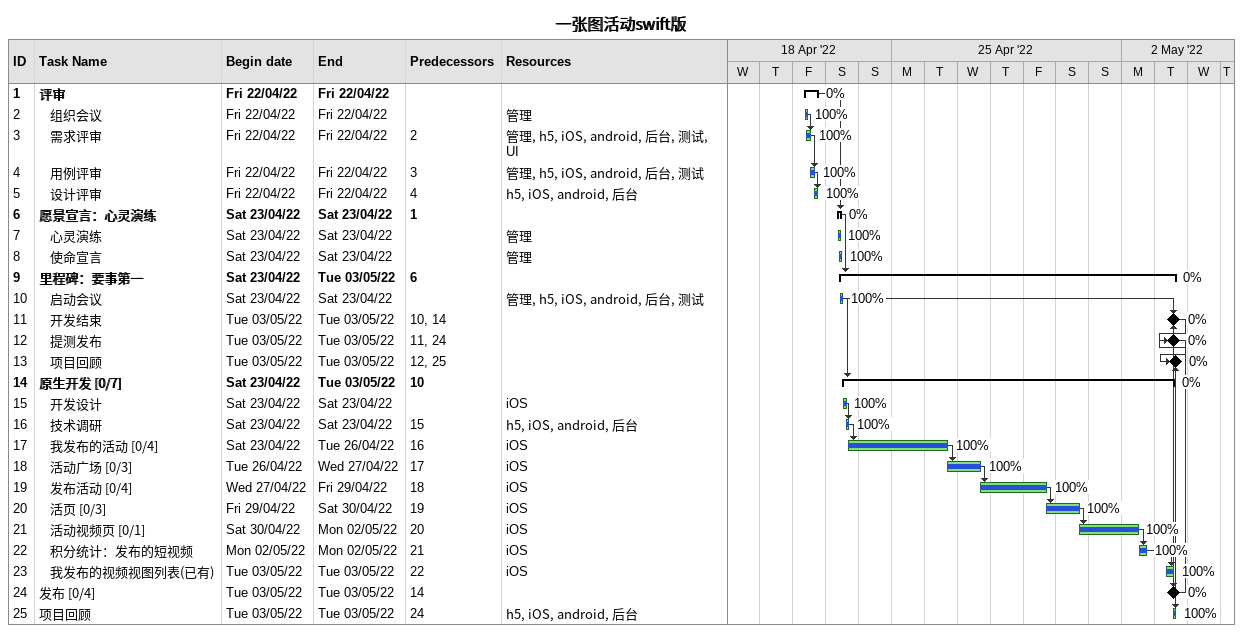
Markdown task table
一张图活动swift版

| ID | Level | Task | Start | Finish | Predecessors | Resources | % complete |
|---|---|---|---|---|---|---|---|
| 1 | 1 | **评审** | 2022-04-22 | 2022-04-22 |  |  | 0 |
| 2 | 2 | 组织会议 | 2022-04-22 | 2022-04-22 |  | 管理 | 100 |
| 3 | 2 | 需求评审 | 2022-04-22 | 2022-04-22 | 2 | 管理, h5, iOS, android, 后台, 测试, UI | 100 |
| 4 | 2 | 用例评审 | 2022-04-22 | 2022-04-22 | 3 | 管理, h5, iOS, android, 后台, 测试 | 100 |
| 5 | 2 | 设计评审 | 2022-04-22 | 2022-04-22 | 4 | h5, iOS, android, 后台 | 100 |
| 6 | 1 | **愿景宣言：心灵演练** | 2022-04-23 | 2022-04-23 | 1 |  | 0 |
| 7 | 2 | 心灵演练 | 2022-04-23 | 2022-04-23 |  | 管理 | 100 |
| 8 | 2 | 使命宣言 | 2022-04-23 | 2022-04-23 |  | 管理 | 100 |
| 9 | 1 | **里程碑：要事第一** | 2022-04-23 | 2022-05-03 | 6 |  | 0 |
| 10 | 2 | 启动会议 | 2022-04-23 | 2022-04-23 |  | 管理, h5, iOS, android, 后台, 测试 | 100 |
| 11 | 2 | 开发结束 (milestone) | 2022-05-03 | 2022-05-03 | 10, 14 |  | 0 |
| 12 | 2 | 提测发布 (milestone) | 2022-05-03 | 2022-05-03 | 11, 24 |  | 0 |
| 13 | 2 | 项目回顾 (milestone) | 2022-05-03 | 2022-05-03 | 12, 25 |  | 0 |
| 14 | 1 | **原生开发 [0/7]** | 2022-04-23 | 2022-05-03 | 10 |  | 0 |
| 15 | 2 | 开发设计 | 2022-04-23 | 2022-04-23 |  | iOS | 100 |
| 16 | 2 | 技术调研 | 2022-04-23 | 2022-04-23 | 15 | h5, iOS, android, 后台 | 100 |
| 17 | 2 | 我发布的活动 [0/4] | 2022-04-23 | 2022-04-26 | 16 | iOS | 100 |
| 18 | 2 | 活动广场 [0/3] | 2022-04-26 | 2022-04-27 | 17 | iOS | 100 |
| 19 | 2 | 发布活动 [0/4] | 2022-04-27 | 2022-04-29 | 18 | iOS | 100 |
| 20 | 2 | 活页 [0/3] | 2022-04-29 | 2022-04-30 | 19 | iOS | 100 |
| 21 | 2 | 活动视频页 [0/1] | 2022-04-30 | 2022-05-02 | 20 | iOS | 100 |
| 22 | 2 | 积分统计：发布的短视频 | 2022-05-02 | 2022-05-02 | 21 | iOS | 100 |
| 23 | 2 | 我发布的视频视图列表(已有) | 2022-05-03 | 2022-05-03 | 22 | iOS | 100 |
| 24 | 1 | 发布 [0/4] (milestone) | 2022-05-03 | 2022-05-03 | 14 |  | 0 |
| 25 | 1 | 项目回顾 | 2022-05-03 | 2022-05-03 | 24 | h5, iOS, android, 后台 | 100 |
